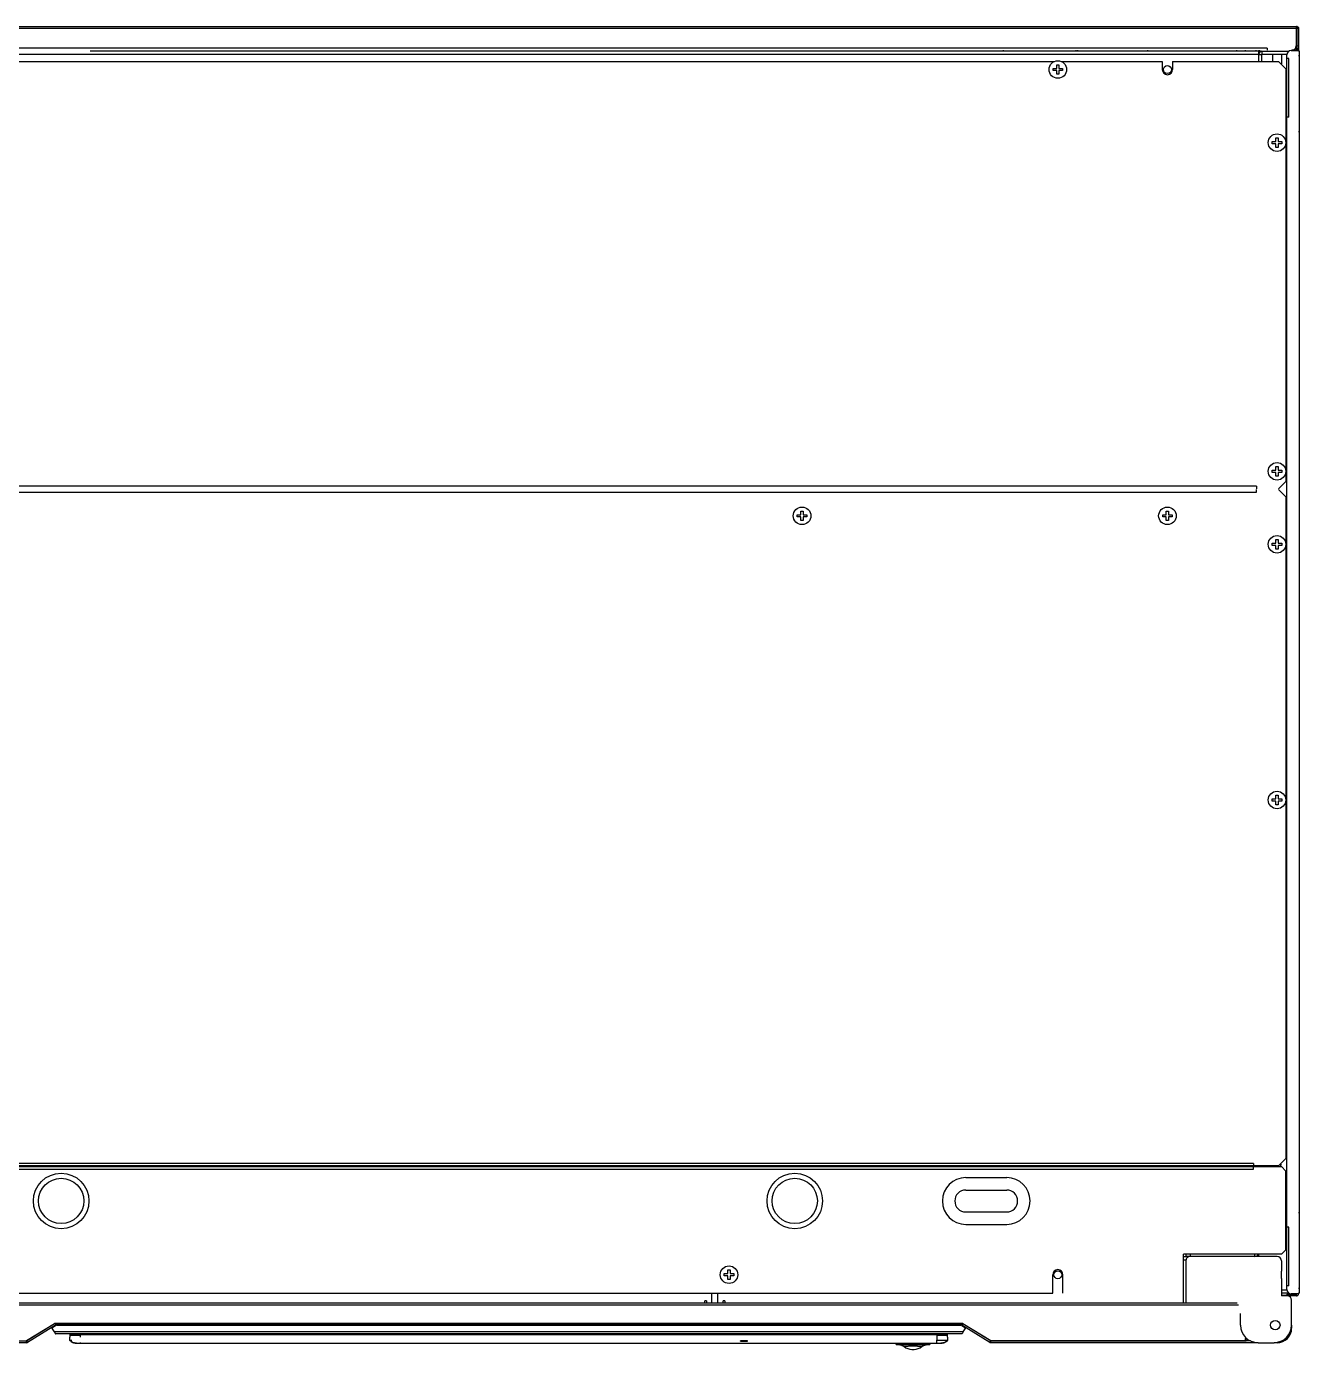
# Model space of a CAD drawing. Header units: millimetres. Extents: x -2 to 141, y -3 to 129.
# Drawn here: x 53.5 to 140.6, y -0.5 to 90.1 of the extents above; entities that cross this region are included whole.
import ezdxf

# ---------------------------------------------------------------- set-up
doc = ezdxf.new("R2010")
doc.units = ezdxf.units.MM

msp = doc.modelspace()

# ---------------------------------------------------------------- linework, layer by layer
for p, q in [((39, 90.1), (58.031, 90.1)), ((58.031, 89.96), (39.01, 89.96)), ((45.713, 90.1), (140.37, 90.1)), ((140.36, 89.96), (56.155, 89.96)), ((140.36, 90.1), (140.36, 88.78)), ((140.37, 89.98), (140.36, 89.98)), ((140.36, 89.96), (140.37, 89.96)), ((140.37, 90.1), (140.37, 89.98)), ((140.37, 89.97), (140.37, 88.72)), ((140.39, 89.88), (140.37, 89.88)), ((140.51, 89.96), (140.39, 89.96)), ((140.39, 89.96), (140.39, 88.74)), ((140.54, 90.02), (140.496, 90.02)), ((140.51, 89.96), (140.51, 88.6)), ((140.54, 89.88), (140.51, 89.88)), ((140.54, 88.54), (140.54, 90.02)), ((58.031, 88.18), (2.79, 88.18)), ((58.031, 88.62), (41.01, 88.62)), ((137.79, 88.18), (54.397, 88.18)), ((138.36, 88.62), (57.286, 88.62)), ((137.79, 88.4), (57.825, 88.4)), ((120.29, 88.48), (120.29, 88.4)), ((125.29, 88.4), (125.29, 88.48)), ((125.39, 88.48), (125.39, 88.4)), ((130.19, 88.4), (130.19, 88.48)), ((136.27, 88.48), (136.27, 88.4)), ((136.87, 88.48), (136.87, 88.4)), ((137.59, 88.48), (137.59, 88.4)), ((137.79, 88.48), (137.79, 88.4)), ((137.79, 88.4), (138.01, 88.4)), ((137.79, 87.7), (137.79, 88.4)), ((137.79, 88.18), (137.99, 88.18)), ((137.79, 87.7), (137.79, 88.18)), ((137.84, 88.48), (137.84, 88.4)), ((137.99, 87.7), (137.99, 88.18)), ((138.01, 88.4), (139.845, 88.4)), ((138.01, 88.4), (138.01, 88.2)), ((138.01, 88.2), (139.715, 88.2)), ((138.36, 88.62), (138.36, 88.48)), ((138.74, 88.2), (138.74, 87.7)), ((139.34, 88.2), (139.34, 87.534)), ((139.71, 3.65), (139.71, 88.15)), ((139.85, 87.9), (139.71, 87.9)), ((139.85, 83.9), (139.85, 87.9)), ((140.01, 88.45), (140.51, 88.45)), ((140.37, 88.48), (140.06, 88.48)), ((140.37, 88.6), (140.3, 88.6)), ((140.37, 88.72), (140.353, 88.72)), ((140.37, 88.6), (140.37, 88.72)), ((140.37, 88.6), (140.37, 88.48)), ((140.51, 88.74), (140.39, 88.74)), ((140.39, 88.6), (140.51, 88.6)), ((140.51, 88.46), (140.39, 88.46)), ((140.39, 88.46), (140.39, 88.45)), ((140.54, 88.54), (140.493, 88.54)), ((140.58, 88.4), (140.51, 88.4)), ((140.58, 88.1), (140.51, 88.1)), ((140.58, 3.4), (140.58, 88.4)), ((47.019, 87.7), (123.802, 87.7)), ((49.278, 87.7), (58.031, 87.7)), ((123.715, 87.075), (123.715, 87.225)), ((123.715, 87.225), (123.965, 87.225)), ((123.965, 87.075), (123.715, 87.075)), ((123.965, 87.225), (123.965, 87.475)), ((123.965, 87.475), (124.115, 87.475)), ((123.965, 86.825), (123.965, 87.075)), ((124.115, 87.475), (124.115, 87.225)), ((124.115, 87.225), (124.365, 87.225)), ((124.115, 87.075), (124.115, 86.825)), ((124.365, 87.075), (124.115, 87.075)), ((124.278, 87.7), (131.19, 87.7)), ((124.365, 87.225), (124.365, 87.075)), ((131.19, 87.7), (131.19, 87.15)), ((131.89, 87.7), (131.89, 87.15)), ((131.89, 87.7), (139.14, 87.7)), ((139.64, 87.2), (139.14, 87.7)), ((139.323, 87.517), (139.337, 87.54)), ((139.331, 87.509), (139.34, 87.534)), ((139.64, 87.2), (139.64, 58.95)), ((124.115, 86.825), (123.965, 86.825)), ((139.71, 83.6), (139.64, 83.6)), ((139.71, 83.4), (139.64, 83.4)), ((139.71, 83.4), (139.64, 83.4)), ((139.85, 83.9), (139.71, 83.9)), ((138.965, 82.475), (139.115, 82.475)), ((138.965, 82.225), (138.965, 82.475)), ((139.115, 82.475), (139.115, 82.225)), ((140.51, 82.9), (140.58, 82.9)), ((138.715, 82.225), (138.965, 82.225)), ((138.715, 82.075), (138.715, 82.225)), ((138.965, 82.075), (138.715, 82.075)), ((138.965, 81.825), (138.965, 82.075)), ((139.115, 81.825), (138.965, 81.825)), ((139.115, 82.225), (139.365, 82.225)), ((139.365, 82.075), (139.115, 82.075)), ((139.115, 82.075), (139.115, 81.825)), ((139.365, 82.225), (139.365, 82.075)), ((138.965, 59.975), (139.115, 59.975)), ((138.965, 59.725), (138.965, 59.975)), ((139.115, 59.975), (139.115, 59.725)), ((138.715, 59.725), (138.965, 59.725)), ((138.715, 59.575), (138.715, 59.725)), ((138.965, 59.575), (138.715, 59.575)), ((138.965, 59.325), (138.965, 59.575)), ((139.115, 59.325), (138.965, 59.325)), ((139.115, 59.725), (139.365, 59.725)), ((139.365, 59.575), (139.115, 59.575)), ((139.115, 59.575), (139.115, 59.325)), ((139.14, 58.45), (139.64, 58.95)), ((139.365, 59.725), (139.365, 59.575)), ((137.64, 58.62), (36.14, 58.62)), ((36.14, 58.23), (58.031, 58.23)), ((57.16, 58.23), (137.64, 58.23)), ((137.64, 58.62), (137.64, 58.45)), ((137.64, 58.23), (137.64, 58.4)), ((139.64, 57.9), (139.14, 58.4)), ((139.64, 57.9), (139.64, 12.6)), ((106.215, 56.675), (106.465, 56.675)), ((106.215, 56.525), (106.215, 56.675)), ((106.465, 56.525), (106.215, 56.525)), ((106.465, 56.925), (106.615, 56.925)), ((106.465, 56.675), (106.465, 56.925)), ((106.465, 56.275), (106.465, 56.525)), ((106.615, 56.275), (106.465, 56.275)), ((106.615, 56.925), (106.615, 56.675)), ((106.615, 56.675), (106.865, 56.675)), ((106.865, 56.525), (106.615, 56.525)), ((106.615, 56.525), (106.615, 56.275)), ((106.865, 56.675), (106.865, 56.525)), ((131.215, 56.675), (131.465, 56.675)), ((131.215, 56.525), (131.215, 56.675)), ((131.465, 56.525), (131.215, 56.525)), ((131.465, 56.925), (131.615, 56.925)), ((131.465, 56.675), (131.465, 56.925)), ((131.465, 56.275), (131.465, 56.525)), ((131.615, 56.275), (131.465, 56.275)), ((131.615, 56.925), (131.615, 56.675)), ((131.615, 56.675), (131.865, 56.675)), ((131.865, 56.525), (131.615, 56.525)), ((131.615, 56.525), (131.615, 56.275)), ((131.865, 56.675), (131.865, 56.525)), ((138.715, 54.725), (138.965, 54.725)), ((138.715, 54.575), (138.715, 54.725)), ((138.965, 54.575), (138.715, 54.575)), ((138.965, 54.975), (139.115, 54.975)), ((138.965, 54.725), (138.965, 54.975)), ((138.965, 54.325), (138.965, 54.575)), ((139.115, 54.975), (139.115, 54.725)), ((139.115, 54.725), (139.365, 54.725)), ((139.365, 54.575), (139.115, 54.575)), ((139.115, 54.575), (139.115, 54.325)), ((139.365, 54.725), (139.365, 54.575)), ((139.115, 54.325), (138.965, 54.325)), ((138.715, 37.225), (138.965, 37.225)), ((138.715, 37.075), (138.715, 37.225)), ((138.965, 37.475), (139.115, 37.475)), ((138.965, 37.225), (138.965, 37.475)), ((139.115, 37.475), (139.115, 37.225)), ((139.115, 37.225), (139.365, 37.225)), ((139.365, 37.225), (139.365, 37.075)), ((138.965, 37.075), (138.715, 37.075)), ((138.965, 36.825), (138.965, 37.075)), ((139.115, 36.825), (138.965, 36.825)), ((139.365, 37.075), (139.115, 37.075)), ((139.115, 37.075), (139.115, 36.825)), ((33.74, 12.05), (58.031, 12.05)), ((58.031, 12.1), (33.94, 12.1)), ((58.031, 12.27), (35.64, 12.27)), ((35.64, 11.88), (58.031, 11.88)), ((47.74, 12.08), (55.74, 12.08)), ((55.74, 12.05), (55.74, 12.1)), ((55.889, 11.88), (137.44, 11.88)), ((55.94, 12.05), (55.94, 12.1)), ((55.94, 12.08), (58.031, 12.08)), ((137.44, 12.27), (57.227, 12.27)), ((139.14, 12.1), (57.618, 12.1)), ((57.69, 12.08), (103.74, 12.08)), ((57.7, 12.05), (139.34, 12.05)), ((103.74, 12.1), (103.74, 12.05)), ((103.84, 12.05), (103.84, 12.1)), ((104.14, 12.05), (104.14, 12.1)), ((105.94, 12.1), (105.94, 12.05)), ((106.14, 12.1), (106.14, 12.05)), ((107.64, 12.05), (107.64, 12.1)), ((107.94, 12.05), (107.94, 12.1)), ((108.04, 12.1), (108.04, 12.05)), ((108.04, 12.08), (115.729, 12.08)), ((116.269, 12.08), (116.72, 12.08)), ((117.26, 12.08), (118.58, 12.08)), ((118.58, 12.1), (118.58, 12.05)), ((118.78, 12.1), (118.78, 12.05)), ((119.04, 12.05), (119.04, 12.1)), ((119.24, 12.05), (119.24, 12.1)), ((120.003, 12.1), (120.003, 12.05)), ((120.203, 12.1), (120.203, 12.05)), ((120.203, 12.08), (121.52, 12.08)), ((122.38, 12.08), (130.991, 12.08)), ((130.99, 12.1), (130.992, 12.05)), ((132.09, 12.1), (132.088, 12.05)), ((132.089, 12.08), (135.39, 12.08)), ((135.39, 12.05), (135.39, 12.1)), ((137.39, 12.08), (137.27, 12.08)), ((137.27, 12.08), (137.27, 12.05)), ((137.39, 12.08), (137.39, 12.05)), ((137.4, 12.1), (137.4, 12.05)), ((137.44, 12.27), (137.44, 12.1)), ((137.44, 11.88), (137.44, 12.05)), ((137.54, 12.1), (137.54, 12.05)), ((137.62, 12.1), (137.62, 12.05)), ((137.74, 12.1), (137.74, 12.05)), ((137.79, 12.05), (137.79, 12.1)), ((138.01, 12.05), (138.01, 12.1)), ((139.14, 12.1), (139.64, 12.6)), ((139.29, 12.137), (139.309, 12.136)), ((139.292, 12.15), (139.31, 12.15)), ((139.64, 11.75), (139.34, 12.05)), ((117.74, 11.3), (120.54, 11.3)), ((139.64, 6.35), (139.64, 11.75)), ((117.74, 10.45), (120.54, 10.45)), ((121.274, 9.836), (121.272, 9.836)), ((117.74, 8.95), (120.54, 8.95)), ((139.64, 8.4), (139.71, 8.4)), ((139.64, 8.4), (139.71, 8.4)), ((139.64, 8.2), (139.71, 8.2)), ((140.51, 8.9), (140.58, 8.9)), ((117.74, 8.1), (120.54, 8.1)), ((139.85, 7.9), (139.71, 7.9)), ((139.85, 3.9), (139.85, 7.9)), ((139.34, 6.05), (139.64, 6.35)), ((139.34, 6.05), (132.64, 6.05)), ((132.64, 2.7), (132.64, 6.05)), ((132.64, 5.9), (132.801, 5.9)), ((132.64, 5.68), (132.801, 5.68)), ((132.79, 6.05), (132.79, 5.9)), ((132.79, 5.6), (132.79, 2.7)), ((133.09, 5.9), (132.801, 5.9)), ((133.09, 6.05), (133.09, 5.9)), ((133.94, 5.9), (133.09, 5.9)), ((134.44, 5.9), (133.94, 5.9)), ((135.94, 5.9), (134.44, 5.9)), ((136.44, 5.9), (135.94, 5.9)), ((137.94, 5.9), (136.44, 5.9)), ((137.52, 5.9), (137.52, 6.05)), ((137.6, 5.9), (137.6, 5.913)), ((137.62, 5.9), (137.62, 5.922)), ((137.74, 5.9), (137.74, 6.014)), ((137.79, 5.9), (137.79, 6.05)), ((138.44, 5.9), (137.94, 5.9)), ((139.04, 5.9), (138.44, 5.9)), ((139.34, 5.6), (139.34, 4.9)), ((101.215, 4.725), (101.465, 4.725)), ((101.215, 4.575), (101.215, 4.725)), ((101.465, 4.575), (101.215, 4.575)), ((101.465, 4.975), (101.615, 4.975)), ((101.465, 4.725), (101.465, 4.975)), ((101.465, 4.325), (101.465, 4.575)), ((101.615, 4.975), (101.615, 4.725)), ((101.615, 4.725), (101.865, 4.725)), ((101.865, 4.575), (101.615, 4.575)), ((101.615, 4.575), (101.615, 4.325)), ((101.865, 4.725), (101.865, 4.575)), ((123.69, 3.4), (123.69, 4.65)), ((124.39, 3.4), (124.39, 4.65)), ((139.34, 4.4), (139.34, 4.9)), ((101.615, 4.325), (101.465, 4.325)), ((139.34, 4.4), (139.34, 3.2)), ((139.85, 3.9), (139.71, 3.9)), ((140.58, 3.7), (140.51, 3.7)), ((33.74, 3.4), (58.031, 3.4)), ((57.756, 3.4), (123.69, 3.4)), ((99.996, 2.87), (99.896, 2.87)), ((99.896, 2.7), (99.896, 2.87)), ((99.996, 2.87), (99.996, 2.7)), ((100.371, 2.7), (100.371, 3.4)), ((100.771, 2.7), (100.771, 3.4)), ((101.246, 2.87), (101.146, 2.87)), ((101.146, 2.7), (101.146, 2.87)), ((101.246, 2.87), (101.246, 2.7)), ((139.715, 3.6), (139.34, 3.6)), ((139.845, 3.4), (139.34, 3.4)), ((139.34, 3.25), (139.71, 3.25)), ((139.74, 3.2), (139.34, 3.2)), ((139.71, 3.32), (140.37, 3.32)), ((139.71, 3.32), (139.71, 3.2)), ((140.37, 3.2), (139.75, 3.2)), ((139.99, 3.351), (139.99, 3.32)), ((140.51, 3.35), (140.01, 3.35)), ((140.01, 3.32), (140.01, 3.2)), ((140.04, 1.2), (140.04, 2.9)), ((140.29, 3.35), (140.29, 3.32)), ((140.37, 3.2), (140.37, 3.32)), ((140.39, 3.34), (140.39, 3.35)), ((140.51, 3.34), (140.39, 3.34)), ((140.58, 3.4), (140.51, 3.4)), ((58.031, 2.7), (33.01, 2.7)), ((58.031, 2.56), (33.01, 2.56)), ((136.31, 2.7), (56.449, 2.7)), ((136.395, 2.56), (57.285, 2.56)), ((136.54, 1.2), (136.54, 2)), ((53.466, 0.132), (55.386, 1.308)), ((55.39, 1.295), (53.473, 0.12)), ((55.453, 1.193), (53.536, 0.018)), ((55.204, 1.026), (55.451, 1.178)), ((55.379, 0.74), (55.204, 1.026)), ((55.428, 1.32), (58.031, 1.32)), ((58.031, 1.32), (55.479, 1.32)), ((58.031, 1.2), (55.479, 1.2)), ((55.529, 1.2), (58.031, 1.2)), ((117.451, 1.32), (57.714, 1.32)), ((57.714, 1.32), (117.502, 1.32)), ((117.451, 1.2), (57.831, 1.2)), ((57.831, 1.2), (117.401, 1.2)), ((117.451, 1.2), (117.451, 1.32)), ((117.477, 1.193), (117.54, 1.295)), ((119.394, 0.018), (117.477, 1.193)), ((117.479, 1.178), (117.726, 1.026)), ((119.457, 0.12), (117.54, 1.295)), ((117.544, 1.308), (119.483, 0.12)), ((117.726, 1.026), (117.551, 0.74)), ((140.04, 1), (140.02, 1)), ((140.04, 1.2), (140.04, 1)), ((32.89, 0.12), (53.473, 0.12)), ((53.473, 0), (33.01, 0)), ((53.536, 0.018), (53.473, 0.12)), ((53.473, 0), (53.473, 0.12)), ((58.031, 0.74), (55.379, 0.74)), ((55.401, 0.686), (55.412, 0.661)), ((58.031, 0.6), (55.465, 0.6)), ((56.405, 0.37), (56.415, 0.172)), ((56.415, 0.172), (56.457, 0.125)), ((56.436, 0.55), (58.031, 0.55)), ((56.436, 0.55), (56.436, 0.37)), ((56.436, 0.52), (57.162, 0.52)), ((56.503, 0.085), (56.59, 0.026)), ((56.59, 0.026), (56.694, -0.012)), ((57.162, 0.37), (57.162, 0.6)), ((57.165, 0.55), (116.496, 0.55)), ((117.465, 0.6), (57.262, 0.6)), ((117.551, 0.74), (57.961, 0.74)), ((102.816, 0.133), (102.316, 0.133)), ((102.316, 0.103), (102.316, 0.133)), ((102.316, 0.103), (102.816, 0.103)), ((102.816, 0.103), (102.816, 0.133)), ((115.769, 0.37), (115.769, 0.172)), ((115.77, 0.6), (115.77, 0.37)), ((115.77, 0.52), (116.496, 0.52)), ((116.235, -0.012), (116.34, 0.026)), ((116.34, 0.026), (116.432, 0.088)), ((116.489, 0.141), (116.457, 0.108)), ((116.489, 0.14), (116.515, 0.172)), ((116.496, 0.37), (116.496, 0.55)), ((116.515, 0.172), (116.525, 0.37)), ((117.529, 0.686), (117.518, 0.661)), ((119.394, 0.018), (119.457, 0.12)), ((137.227, 0.12), (119.457, 0.12)), ((119.457, 0), (119.457, 0.12)), ((137.74, 0), (119.457, 0)), ((119.483, 0.12), (136.84, 0.12)), ((136.87, 0.27), (136.87, 0.12)), ((136.92, 0.2), (136.92, 0.32)), ((137.07, 0.205), (137.07, 0.12)), ((137.74, 0), (138.84, 0)), ((139.04, 0), (138.84, 0)), ((139.04, 0), (139.04, 0.02)), ((56.694, -0.012), (56.804, -0.027)), ((56.804, -0.027), (56.915, -0.03)), ((56.898, -0.03), (57.103, -0.03)), ((56.915, -0.03), (58.031, -0.03)), ((57.567, -0.03), (116.032, -0.03)), ((112.978, -0.03), (112.978, -0.113)), ((112.979, -0.113), (112.978, -0.113)), ((112.979, -0.113), (112.979, -0.03)), ((112.98, -0.113), (112.979, -0.108)), ((112.999, -0.133), (112.999, -0.03)), ((115.259, -0.125), (112.999, -0.125)), ((112.999, -0.133), (115.259, -0.133)), ((113.177, -0.134), (113.166, -0.133)), ((113.326, -0.159), (113.289, -0.149)), ((113.326, -0.159), (113.326, -0.159)), ((113.526, -0.272), (113.527, -0.271)), ((113.575, -0.266), (113.527, -0.271)), ((114.73, -0.271), (114.677, -0.265)), ((114.731, -0.272), (114.73, -0.271)), ((114.931, -0.16), (114.931, -0.159)), ((115.259, -0.03), (115.259, -0.133)), ((115.279, -0.108), (115.278, -0.113)), ((115.279, -0.03), (115.279, -0.113)), ((116.015, -0.03), (116.125, -0.027)), ((116.125, -0.027), (116.235, -0.012))]:
    msp.add_line(p, q)
for points in [[(139.337, 87.54), (139.332, 87.545), (139.323, 87.548), (139.309, 87.55), (139.291, 87.55)], [(139.34, 87.534), (139.34, 87.534), (139.339, 87.537), (139.337, 87.54)], [(138.822, 12.05), (138.816, 12.062), (138.802, 12.1)], [(139.3, 12.219), (139.297, 12.173), (139.282, 12.109), (139.26, 12.052), (139.258, 12.05)], [(55.379, 0.74), (55.39, 0.713), (55.401, 0.686)], [(55.412, 0.661), (55.422, 0.641), (55.433, 0.624), (55.444, 0.611), (55.454, 0.603), (55.465, 0.6)], [(56.415, 0.172), (56.418, 0.171), (56.436, 0.17), (56.566, 0.171)], [(56.69, -0.008), (56.625, 0.013), (56.515, 0.074), (56.456, 0.125)], [(56.496, 0.089), (56.539, 0.058), (56.58, 0.034), (56.621, 0.015), (56.659, 0.001), (56.69, -0.008)], [(57.162, -0.03), (57.162, -0.021), (57.162, 0.017)], [(115.768, -0.03), (115.768, -0.026), (115.768, -0.004), (115.769, 0.172)], [(115.769, 0.172), (116.253, 0.171), (116.37, 0.171), (116.495, 0.17)], [(116.457, 0.108), (116.417, 0.076), (116.307, 0.014), (116.241, -0.008)], [(116.241, -0.008), (116.27, 0.001), (116.305, 0.013), (116.342, 0.03), (116.381, 0.051), (116.419, 0.078)], [(116.495, 0.17), (116.512, 0.171), (116.515, 0.172)], [(117.518, 0.661), (117.508, 0.641), (117.497, 0.624), (117.486, 0.611), (117.476, 0.603), (117.465, 0.6)], [(117.551, 0.74), (117.54, 0.713), (117.529, 0.686)], [(56.898, -0.029), (56.76, -0.022), (56.69, -0.008)], [(112.999, -0.125), (112.992, -0.124), (112.987, -0.122), (112.982, -0.118), (112.98, -0.113)], [(113.131, -0.133), (113.17, -0.133), (113.219, -0.137), (113.274, -0.146), (113.326, -0.159)], [(113.228, -0.138), (113.202, -0.136), (113.177, -0.134)], [(113.289, -0.149), (113.256, -0.143), (113.228, -0.138)], [(113.326, -0.159), (113.389, -0.185), (113.459, -0.225), (113.526, -0.272)], [(113.527, -0.271), (113.499, -0.251), (113.467, -0.229), (113.432, -0.207), (113.396, -0.188), (113.361, -0.172), (113.326, -0.159)], [(113.526, -0.272), (113.646, -0.349), (113.778, -0.409), (113.916, -0.45), (114.057, -0.47), (114.2, -0.47), (114.341, -0.45), (114.479, -0.409), (114.611, -0.349), (114.731, -0.272)], [(113.527, -0.271), (113.65, -0.35), (113.781, -0.409), (113.917, -0.449), (114.057, -0.469), (114.199, -0.469), (114.34, -0.449), (114.476, -0.409), (114.607, -0.35), (114.73, -0.271)], [(114.4, -0.248), (114.32, -0.246), (114.241, -0.244), (114.161, -0.244), (114.081, -0.244), (114.001, -0.245), (113.923, -0.246), (113.847, -0.248), (113.773, -0.252), (113.702, -0.256), (113.636, -0.26), (113.575, -0.266)], [(113.852, -0.248), (113.811, -0.25), (113.771, -0.251), (113.731, -0.253), (113.691, -0.256), (113.652, -0.259), (113.613, -0.262), (113.575, -0.266)], [(114.358, -0.247), (114.317, -0.246), (114.275, -0.245), (114.233, -0.245), (114.19, -0.244), (114.147, -0.244), (114.104, -0.244), (114.062, -0.244), (114.019, -0.245), (113.977, -0.245), (113.935, -0.246), (113.893, -0.247)], [(114.677, -0.265), (114.613, -0.26), (114.545, -0.255), (114.472, -0.251), (114.397, -0.248)], [(114.677, -0.265), (114.639, -0.262), (114.601, -0.258), (114.561, -0.256), (114.521, -0.253), (114.481, -0.251), (114.44, -0.249), (114.4, -0.248)], [(114.73, -0.271), (114.76, -0.249), (114.79, -0.228), (114.822, -0.208), (114.856, -0.189), (114.893, -0.173), (114.931, -0.159)], [(114.731, -0.272), (114.798, -0.224), (114.868, -0.184), (114.931, -0.16)], [(114.931, -0.16), (114.983, -0.146), (115.038, -0.137), (115.088, -0.133), (115.126, -0.133)], [(115, -0.143), (114.967, -0.149), (114.931, -0.159)], [(115.055, -0.136), (115.029, -0.138), (115, -0.143)], [(115.092, -0.133), (115.08, -0.134), (115.055, -0.136)], [(115.278, -0.113), (115.275, -0.118), (115.27, -0.122), (115.265, -0.124), (115.259, -0.125)], [(116.241, -0.008), (116.173, -0.022), (116.032, -0.029)]]:
    msp.add_lwpolyline(points)
for centre, radius in [((124.04, 87.15), 0.6), ((131.54, 87.15), 0.27), ((139.04, 82.15), 0.6), ((139.04, 59.65), 0.6), ((106.54, 56.6), 0.6), ((131.54, 56.6), 0.6), ((139.04, 54.65), 0.6), ((139.04, 37.15), 0.6), ((55.84, 9.7), 1.9), ((55.84, 9.7), 1.55), ((106.04, 9.7), 1.9), ((106.04, 9.7), 1.55), ((101.54, 4.65), 0.6), ((124.04, 4.65), 0.27), ((138.92, 1.2), 0.325)]:
    msp.add_circle(centre, radius)
for centre, radius, start, end in [((140.37, 89.96), 0.14, 0, 90), ((140.37, 89.96), 0.02, 0, 90), ((140.06, 88.78), 0.3, 270, 0), ((138.01, 88.18), 0.22, 90, 180), ((138.01, 88.18), 0.02, 90, 180), ((140.01, 88.15), 0.3, 90, 180), ((140.37, 88.74), 0.14, 270, 0), ((140.37, 88.74), 0.02, 270, 0), ((140.37, 88.46), 0.14, 0, 90), ((140.37, 88.46), 0.02, 0, 90), ((140.24, 88.7), 0.3, 326.21221, 0), ((140.4, 88.54), 0.14, 321.96249, 0), ((131.54, 87.15), 0.35, 180, 0), ((115.769, 12.05), 0.05, 90, 180), ((116.229, 12.05), 0.05, 0, 90), ((116.76, 12.05), 0.05, 90, 180), ((117.22, 12.05), 0.05, 0, 90), ((121.56, 12.05), 0.05, 90, 180), ((121.88, 12.05), 0.05, 90, 180), ((122.34, 12.05), 0.05, 0, 90), ((137.25, 12.08), 0.02, 0, 90), ((137.25, 12.08), 0.14, 0, 8.25586), ((139.04, 12.15), 0.27, 190.68241, 201.78975), ((139.04, 12.15), 0.25, 191.54508, 203.64159), ((139.04, 12.15), 0.25, 336.35841, 356.90931), ((139.04, 12.15), 0.27, 338.21025, 21.81334), ((117.74, 9.7), 1.6, 90, 270), ((120.54, 9.7), 1.6, 270, 90), ((117.74, 9.7), 0.75, 90, 270), ((120.54, 9.7), 0.75, 270, 90), ((133.09, 5.6), 0.3, 90, 180), ((137.52, 6.17), 0.27, 270, 333.2576), ((139.04, 5.6), 0.3, 0, 90), ((124.04, 4.65), 0.35, 0, 180), ((140.01, 3.65), 0.3, 180, 270), ((139.74, 2.9), 0.3, 0, 90), ((140.37, 3.34), 0.14, 270, 0), ((140.37, 3.34), 0.02, 270, 0), ((55.428, 1.24), 0.08, 90, 121.5), ((55.479, 1.15), 0.17, 90, 121.5), ((55.529, 1.05), 0.15, 90, 121.5), ((55.479, 1.15), 0.05, 90, 121.5), ((117.401, 1.05), 0.15, 58.5, 90), ((117.451, 1.15), 0.17, 58.5, 90), ((117.451, 1.15), 0.05, 58.5, 90), ((117.502, 1.24), 0.08, 58.5, 90), ((137.74, 1.2), 1.2, 180, 270), ((138.84, 1.2), 1.2, 270, 0), ((139.04, 1), 1, 270, 0), ((53.473, 0.12), 0.12, 270, 301.5), ((56.486, 0.55), 0.05, 90, 180), ((116.446, 0.55), 0.05, 0, 90), ((119.457, 0.12), 0.12, 238.5, 270), ((136.84, 0.2), 0.08, 270, 0), ((136.87, 0.32), 0.05, 270, 0), ((136.87, 0.32), 0.2, 270, 331.72851), ((112.998, -0.113), 0.02, 180, 270), ((112.999, -0.113), 0.02, 180, 270), ((115.259, -0.113), 0.02, 270, 0)]:
    msp.add_arc(centre, radius, start, end)

doc.saveas('drawing.dxf')
